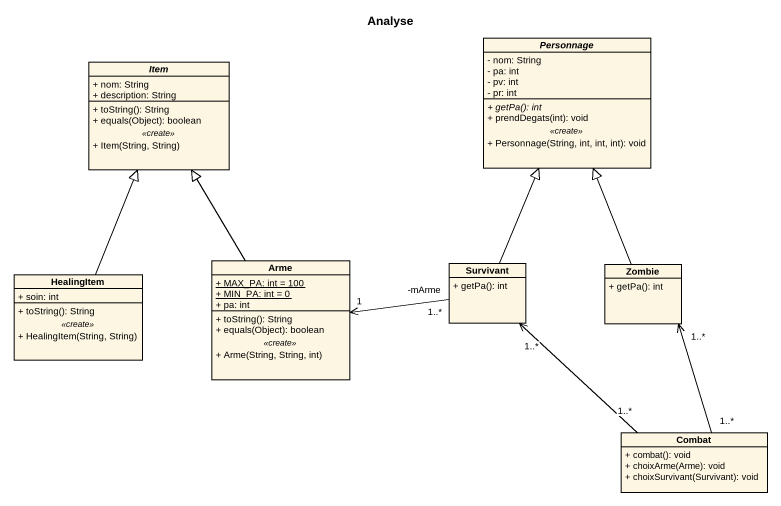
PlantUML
@startuml
title Analyse
hide circle
hide empty members
skinparam classAttributeIconSize 0
abstract class Personnage {
  - nom: String
  - pa: int
  - pv: int
  - pr: int
  --
  {abstract} + getPa(): int
  + prendDegats(int): void
  .. <<create>> ..
  + Personnage(String, int, int, int): void
}
abstract class Item {
  + nom: String
  + description: String
  --
  + toString(): String
  + equals(Object): boolean
  .. <<create>> ..
  + Item(String, String)
}
class HealingItem {
  + soin: int
  --
  + toString(): String
  .. <<create>> ..
  + HealingItem(String, String)
}
class Arme {
  {static} + MAX_PA: int = 100
  {static} + MIN_PA: int = 0
  + pa: int
  --
  + toString(): String
  + equals(Object): boolean
  .. <<create>> ..
  + Arme(String, String, int)
}
class Survivant {
  + getPa(): int
}
class Zombie {
  + getPa(): int
}
class Combat {
  + combat(): void
  + choixArme(Arme): void
  + choixSurvivant(Survivant): void
}
HealingItem -up-|> Item
Arme -up-|> Item
Survivant -up-|> Personnage
Survivant "-mArme\n1..*" -left-> "1" Arme
Zombie -up-|> Personnage
Combat "1..*" -up-> "1..*" Survivant
Combat "1..*" -up-> "1..*" Zombie
@enduml
